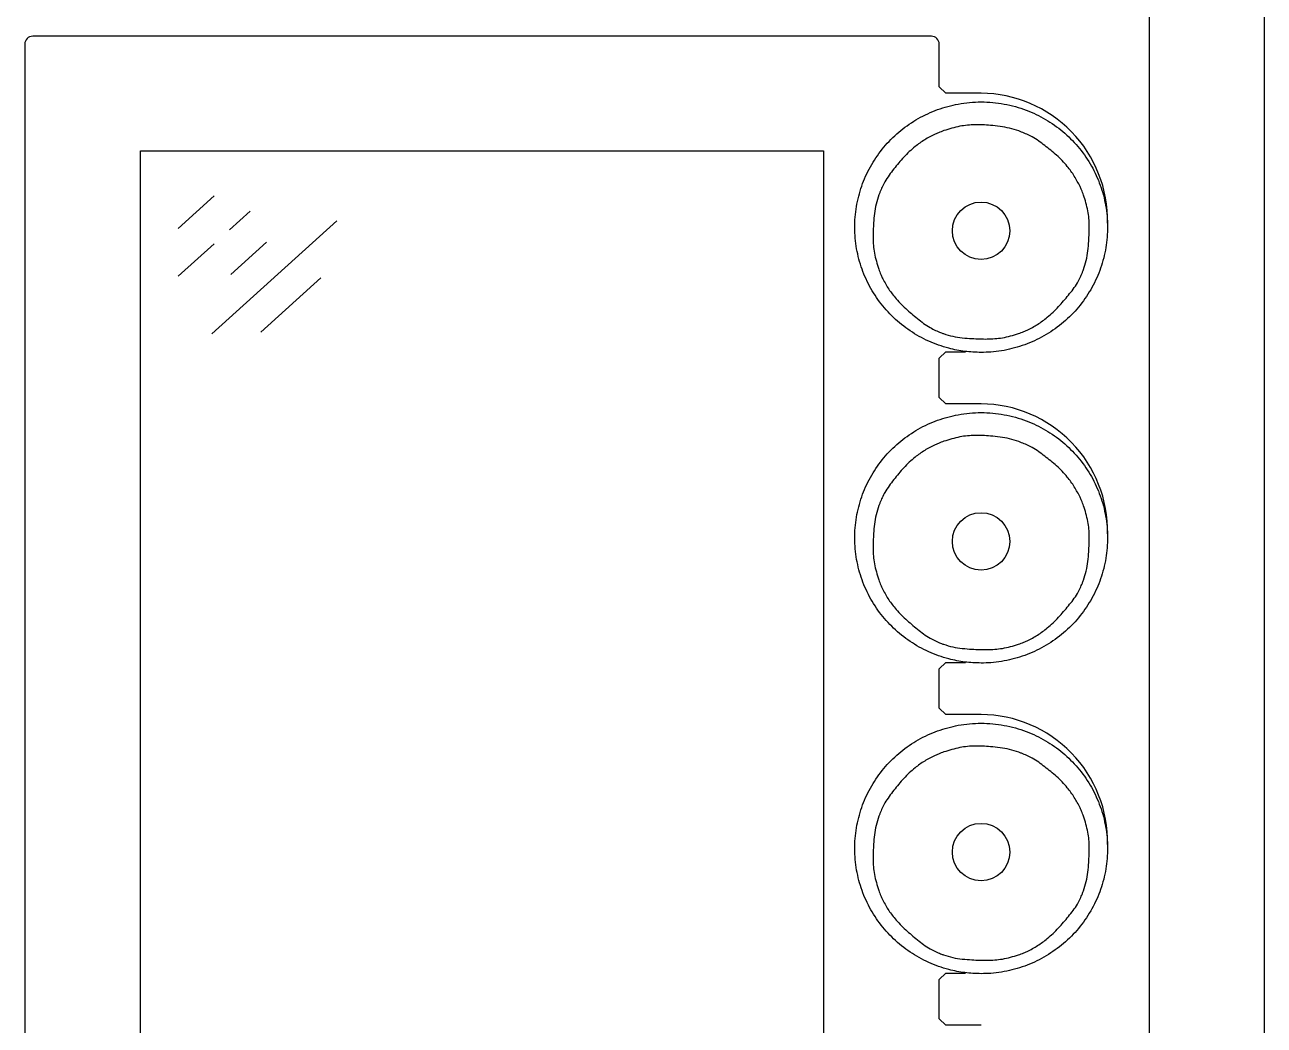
# Model space of a CAD drawing. Extents: x -49 to 275, y -8 to 142.
# Drawn here: x 158.8 to 168.49, y 23.8 to 31.61 of the extents above; entities that cross this region are included whole.
import ezdxf
from ezdxf.enums import TextEntityAlignment as Align

# ---------------------------------------------------------------- set-up
doc = ezdxf.new("R2010")
doc.units = 0
doc.header["$LTSCALE"] = 0.5
doc.header["$MEASUREMENT"] = 0
doc.layers.add('OBJECT', color=7, linetype='CONTINUOUS')
doc.layers.add('RISER', color=7, linetype='CONTINUOUS')
doc.styles.add('ARIAL', font='arial.ttf')

# ---------------------------------------------------------------- blocks, each defined once
blk = doc.blocks.new('*U65')
at = {"layer": 'RISER'}
for p, q in [((16.08, 12.4706), (16.08, -12.715)), ((16.98, 12.1206), (16.98, -12.1206)), ((7.2953, 2.4483), (7.2953, -7.6773)), ((14.3792, 2.5097), (7.3573, 2.5097)), ((14.4412, 2.1141), (14.4412, 2.4483)), ((14.4412, 2.1141), (14.4912, 2.0645)), ((14.4412, 2.1141), (14.4912, 2.0645)), ((14.7682, 2.0645), (14.4912, 2.0645)), ((8.199, 1.6148), (13.5375, 1.6148)), ((8.199, -6.8438), (8.199, 1.6148)), ((13.5375, 1.6148), (13.5375, -6.8438)), ((8.495, 1.0095), (8.7755, 1.2631)), ((8.7579, 0.1862), (9.7328, 1.0673)), ((8.8948, 0.9972), (9.056, 1.143)), ((8.495, 0.6359), (8.7755, 0.8894)), ((8.9046, 0.6492), (9.1851, 0.9028)), ((9.1406, 0.2), (9.6076, 0.6221)), ((14.4412, -0.0039), (14.4912, 0.0456)), ((14.4912, 0.0456), (14.6465, 0.0456)), ((14.4412, -0.3121), (14.4412, -0.0039)), ((14.4412, -0.3121), (14.4912, -0.3616)), ((14.7682, -0.3616), (14.4912, -0.3616)), ((14.4412, -2.43), (14.4912, -2.3805)), ((14.4912, -2.3805), (14.6465, -2.3805)), ((14.4412, -2.7383), (14.4412, -2.43)), ((14.4412, -2.7383), (14.4912, -2.7878)), ((14.7682, -2.7878), (14.4912, -2.7878)), ((14.4412, -4.8562), (14.4912, -4.8067)), ((14.4912, -4.8067), (14.6465, -4.8067)), ((14.4412, -5.1644), (14.4412, -4.8562)), ((14.4412, -5.1644), (14.4912, -5.2139)), ((14.7682, -5.2139), (14.4912, -5.2139))]:
    blk.add_line(p, q, dxfattribs=at)
for centre in [(14.7679, 0.9905), (14.7679, -1.4356), (14.7679, -3.8618)]:
    blk.add_circle(centre, 0.2243, dxfattribs=at)
for centre, radius, start, end in [((7.357, 2.448), 0.0617, 89.72121, 179.71847), ((14.3795, 2.448), 0.0617, 0.28153, 90.27879), ((14.7625, 1.0715), 0.9931, 358.79381, 89.66885), ((14.7625, -1.3546), 0.9931, 358.79381, 89.66885), ((14.7625, -3.7808), 0.9931, 358.79381, 89.66885)]:
    blk.add_arc(centre, radius, start, end, dxfattribs=at)
for points, knots in [([(14.7682, 0.0405), (14.7938, 0.0411), (14.8748, 0.043), (15.01, 0.0659), (15.1682, 0.119), (15.3148, 0.1986), (15.4465, 0.301), (15.5585, 0.4244), (15.6484, 0.5644), (15.7127, 0.7174), (15.7506, 0.8787), (15.7601, 1.044), (15.742, 1.2086), (15.6958, 1.3675), (15.6238, 1.5168), (15.5272, 1.6516), (15.4095, 1.7689), (15.2731, 1.8645), (15.1186, 1.9387), (14.9486, 1.9856), (14.7684, 2.0023), (14.5926, 1.9863), (14.4267, 1.9412), (14.2748, 1.8714), (14.1374, 1.777), (14.0176, 1.6617), (13.9196, 1.5278), (13.845, 1.3796), (13.7973, 1.2208), (13.7764, 1.0564), (13.7845, 0.8907), (13.8199, 0.7286), (13.8829, 0.575), (13.9705, 0.4339), (14.0812, 0.3098), (14.2109, 0.2055), (14.3566, 0.1246), (14.5017, 0.0733), (14.6402, 0.0454), (14.7256, 0.0421), (14.7682, 0.0405)], [0, 0, 0, 0, 0.012369, 0.039188, 0.066004, 0.092867, 0.119729, 0.146645, 0.173563, 0.200423, 0.227286, 0.254123, 0.280962, 0.307781, 0.3346, 0.361406, 0.388209, 0.415041, 0.441871, 0.470932, 0.499993, 0.528969, 0.555908, 0.582845, 0.609654, 0.63646, 0.663297, 0.690132, 0.716998, 0.743864, 0.770762, 0.797663, 0.824538, 0.851415, 0.878245, 0.905076, 0.931888, 0.958699, 0.97935, 1, 1, 1, 1]), ([(14.4093, 1.7454), (14.3815, 1.7314), (14.3259, 1.7033), (14.2434, 1.6445), (14.1621, 1.5675), (14.0858, 1.4737), (14.0266, 1.3964), (14.0019, 1.3463), (13.995, 1.3322)], [0, 0, 0, 0, 0.1567911, 0.3138917, 0.5158092, 0.718327, 0.9210133, 1, 1, 1, 1]), ([(14.4754, 1.7726), (14.4617, 1.7674), (14.4394, 1.7589), (14.4177, 1.7492), (14.4093, 1.7454)], [0, 0, 0, 0, 0.614888, 1, 1, 1, 1]), ([(15.0627, 1.7701), (15.0385, 1.7778), (14.9661, 1.801), (14.8513, 1.8141), (14.7209, 1.8216), (14.5973, 1.8101), (14.5173, 1.7854), (14.4754, 1.7726)], [0, 0, 0, 0, 0.1266915, 0.3806829, 0.5807238, 0.7807825, 1, 1, 1, 1]), ([(15.1252, 1.7445), (15.1118, 1.7504), (15.0912, 1.7595), (15.07, 1.7674), (15.0627, 1.7701)], [0, 0, 0, 0, 0.6503234, 1, 1, 1, 1]), ([(15.5413, 1.3353), (15.527, 1.363), (15.4982, 1.4185), (15.4372, 1.5018), (15.3592, 1.5825), (15.266, 1.6566), (15.1899, 1.7133), (15.1393, 1.7377), (15.1252, 1.7445)], [0, 0, 0, 0, 0.1567912, 0.3138918, 0.5158093, 0.7183272, 0.9210134, 1, 1, 1, 1]), ([(13.9691, 1.2703), (13.9614, 1.2465), (13.9383, 1.1749), (13.9277, 1.064), (13.9207, 0.9355), (13.9309, 0.8116), (13.9551, 0.7317), (13.9678, 0.6899)], [0, 0, 0, 0, 0.1266915, 0.3806828, 0.5807238, 0.7807825, 1, 1, 1, 1]), ([(13.995, 1.3322), (13.989, 1.3189), (13.9798, 1.2985), (13.9718, 1.2776), (13.9691, 1.2703)], [0, 0, 0, 0, 0.6503234, 1, 1, 1, 1]), ([(15.5687, 1.2698), (15.5635, 1.2834), (15.555, 1.3055), (15.5451, 1.327), (15.5413, 1.3353)], [0, 0, 0, 0, 0.614888, 1, 1, 1, 1]), ([(15.5674, 0.6872), (15.5751, 0.7112), (15.5982, 0.7832), (15.6088, 0.8996), (15.6158, 1.0293), (15.6056, 1.1501), (15.5814, 1.2287), (15.5687, 1.2698)], [0, 0, 0, 0, 0.126692, 0.380683, 0.580724, 0.780782, 1, 1, 1, 1]), ([(13.9678, 0.6899), (13.973, 0.6763), (13.9815, 0.6542), (13.9914, 0.6327), (13.9952, 0.6244)], [0, 0, 0, 0, 0.614888, 1, 1, 1, 1]), ([(15.5415, 0.6253), (15.5475, 0.6386), (15.5567, 0.6589), (15.5647, 0.6799), (15.5674, 0.6872)], [0, 0, 0, 0, 0.650323, 1, 1, 1, 1]), ([(13.9952, 0.6244), (14.0095, 0.5971), (14.0383, 0.5423), (14.0993, 0.4622), (14.1773, 0.3821), (14.2705, 0.3049), (14.3466, 0.2445), (14.3972, 0.2199), (14.4113, 0.213)], [0, 0, 0, 0, 0.156791, 0.313891, 0.515807, 0.718323, 0.921008, 1, 1, 1, 1]), ([(15.1272, 0.2143), (15.155, 0.2287), (15.2106, 0.2575), (15.2931, 0.3196), (15.3744, 0.397), (15.4507, 0.4878), (15.5099, 0.5614), (15.5346, 0.6113), (15.5415, 0.6253)], [0, 0, 0, 0, 0.1567912, 0.3138918, 0.5158104, 0.7183293, 0.9210167, 1, 1, 1, 1]), ([(14.4113, 0.213), (14.4247, 0.2071), (14.4453, 0.1979), (14.4665, 0.1901), (14.4738, 0.1874)], [0, 0, 0, 0, 0.650323, 1, 1, 1, 1]), ([(15.0611, 0.1872), (15.0748, 0.1923), (15.0971, 0.2007), (15.1188, 0.2105), (15.1272, 0.2143)], [0, 0, 0, 0, 0.614888, 1, 1, 1, 1]), ([(14.4738, 0.1874), (14.498, 0.1798), (14.5704, 0.1571), (14.6852, 0.1495), (14.8156, 0.1431), (14.9392, 0.1517), (15.0192, 0.175), (15.0611, 0.1872)], [0, 0, 0, 0, 0.126691, 0.380681, 0.580737, 0.780811, 1, 1, 1, 1]), ([(14.7682, -2.3857), (14.7938, -2.3851), (14.8748, -2.3831), (15.01, -2.3603), (15.1682, -2.3071), (15.3148, -2.2275), (15.4465, -2.1252), (15.5585, -2.0017), (15.6484, -1.8618), (15.7127, -1.7087), (15.7506, -1.5474), (15.7601, -1.3821), (15.742, -1.2176), (15.6958, -1.0586), (15.6238, -0.9094), (15.5272, -0.7746), (15.4095, -0.6573), (15.2731, -0.5617), (15.1186, -0.4874), (14.9486, -0.4405), (14.7684, -0.4238), (14.5926, -0.4399), (14.4267, -0.4849), (14.2748, -0.5548), (14.1374, -0.6491), (14.0176, -0.7644), (13.9196, -0.8984), (13.845, -1.0466), (13.7973, -1.2053), (13.7764, -1.3698), (13.7845, -1.5354), (13.8199, -1.6975), (13.8829, -1.8511), (13.9705, -1.9923), (14.0812, -2.1164), (14.2109, -2.2207), (14.3566, -2.3016), (14.5017, -2.3529), (14.6402, -2.3808), (14.7256, -2.384), (14.7682, -2.3857)], [0, 0, 0, 0, 0.012369, 0.039188, 0.066004, 0.092867, 0.119729, 0.146645, 0.173563, 0.200423, 0.227286, 0.254123, 0.280962, 0.307781, 0.3346, 0.361406, 0.388209, 0.415041, 0.441871, 0.470932, 0.499993, 0.528969, 0.555908, 0.582845, 0.609654, 0.63646, 0.663297, 0.690132, 0.716998, 0.743864, 0.770762, 0.797663, 0.824538, 0.851415, 0.878245, 0.905076, 0.931888, 0.958699, 0.97935, 1, 1, 1, 1]), ([(14.4754, -0.6536), (14.4617, -0.6588), (14.4394, -0.6672), (14.4177, -0.677), (14.4093, -0.6807)], [0, 0, 0, 0, 0.614888, 1, 1, 1, 1]), ([(15.0627, -0.656), (15.0385, -0.6483), (14.9661, -0.6252), (14.8513, -0.612), (14.7209, -0.6045), (14.5973, -0.6161), (14.5173, -0.6407), (14.4754, -0.6536)], [0, 0, 0, 0, 0.1266915, 0.3806829, 0.5807238, 0.7807825, 1, 1, 1, 1]), ([(15.1252, -0.6817), (15.1118, -0.6757), (15.0912, -0.6666), (15.07, -0.6588), (15.0627, -0.656)], [0, 0, 0, 0, 0.6503234, 1, 1, 1, 1]), ([(14.4093, -0.6807), (14.3815, -0.6948), (14.3259, -0.7229), (14.2434, -0.7817), (14.1621, -0.8586), (14.0858, -0.9525), (14.0266, -1.0298), (14.0019, -1.0799), (13.995, -1.094)], [0, 0, 0, 0, 0.1567911, 0.3138917, 0.5158092, 0.718327, 0.9210133, 1, 1, 1, 1]), ([(15.5413, -1.0908), (15.527, -1.0631), (15.4982, -1.0077), (15.4372, -0.9243), (15.3592, -0.8437), (15.266, -0.7695), (15.1899, -0.7129), (15.1393, -0.6885), (15.1252, -0.6817)], [0, 0, 0, 0, 0.1567912, 0.3138918, 0.5158093, 0.7183272, 0.9210134, 1, 1, 1, 1]), ([(13.9691, -1.1559), (13.9614, -1.1797), (13.9383, -1.2512), (13.9277, -1.3621), (13.9207, -1.4907), (13.9309, -1.6145), (13.9551, -1.6945), (13.9678, -1.7363)], [0, 0, 0, 0, 0.1266915, 0.3806828, 0.5807238, 0.7807825, 1, 1, 1, 1]), ([(13.995, -1.094), (13.989, -1.1072), (13.9798, -1.1277), (13.9718, -1.1486), (13.9691, -1.1559)], [0, 0, 0, 0, 0.6503234, 1, 1, 1, 1]), ([(15.5687, -1.1563), (15.5635, -1.1427), (15.555, -1.1207), (15.5451, -1.0991), (15.5413, -1.0908)], [0, 0, 0, 0, 0.614888, 1, 1, 1, 1]), ([(15.5674, -1.7389), (15.5751, -1.715), (15.5982, -1.643), (15.6088, -1.5266), (15.6158, -1.3969), (15.6056, -1.276), (15.5814, -1.1974), (15.5687, -1.1563)], [0, 0, 0, 0, 0.126692, 0.380683, 0.580724, 0.780782, 1, 1, 1, 1]), ([(13.9678, -1.7363), (13.973, -1.7499), (13.9815, -1.772), (13.9914, -1.7935), (13.9952, -1.8018)], [0, 0, 0, 0, 0.614888, 1, 1, 1, 1]), ([(15.5415, -1.8009), (15.5475, -1.7876), (15.5567, -1.7672), (15.5647, -1.7463), (15.5674, -1.7389)], [0, 0, 0, 0, 0.650323, 1, 1, 1, 1]), ([(13.9952, -1.8018), (14.0095, -1.8291), (14.0383, -1.8838), (14.0993, -1.9639), (14.1773, -2.0441), (14.2705, -2.1212), (14.3466, -2.1817), (14.3972, -2.2063), (14.4113, -2.2132)], [0, 0, 0, 0, 0.156791, 0.313891, 0.515807, 0.718323, 0.921008, 1, 1, 1, 1]), ([(15.1272, -2.2119), (15.155, -2.1975), (15.2106, -2.1686), (15.2931, -2.1066), (15.3744, -2.0291), (15.4507, -1.9383), (15.5099, -1.8648), (15.5346, -1.8149), (15.5415, -1.8009)], [0, 0, 0, 0, 0.1567912, 0.3138918, 0.5158104, 0.7183293, 0.9210167, 1, 1, 1, 1]), ([(14.4113, -2.2132), (14.4247, -2.2191), (14.4453, -2.2282), (14.4665, -2.2361), (14.4738, -2.2388)], [0, 0, 0, 0, 0.650323, 1, 1, 1, 1]), ([(15.0611, -2.239), (15.0748, -2.2338), (15.0971, -2.2254), (15.1188, -2.2156), (15.1272, -2.2119)], [0, 0, 0, 0, 0.614888, 1, 1, 1, 1]), ([(14.4738, -2.2388), (14.498, -2.2463), (14.5704, -2.269), (14.6852, -2.2767), (14.8156, -2.283), (14.9392, -2.2745), (15.0192, -2.2512), (15.0611, -2.239)], [0, 0, 0, 0, 0.126691, 0.380681, 0.580737, 0.780811, 1, 1, 1, 1]), ([(14.7682, -4.8118), (14.7938, -4.8112), (14.8748, -4.8093), (15.01, -4.7864), (15.1682, -4.7333), (15.3148, -4.6537), (15.4465, -4.5513), (15.5585, -4.4279), (15.6484, -4.2879), (15.7127, -4.1349), (15.7506, -3.9736), (15.7601, -3.8083), (15.742, -3.6438), (15.6958, -3.4848), (15.6238, -3.3356), (15.5272, -3.2007), (15.4095, -3.0834), (15.2731, -2.9878), (15.1186, -2.9136), (14.9486, -2.8667), (14.7684, -2.85), (14.5926, -2.866), (14.4267, -2.9111), (14.2748, -2.9809), (14.1374, -3.0753), (14.0176, -3.1906), (13.9196, -3.3246), (13.845, -3.4727), (13.7973, -3.6315), (13.7764, -3.7959), (13.7845, -3.9616), (13.8199, -4.1237), (13.8829, -4.2773), (13.9705, -4.4184), (14.0812, -4.5426), (14.2109, -4.6468), (14.3566, -4.7277), (14.5017, -4.7791), (14.6402, -4.807), (14.7256, -4.8102), (14.7682, -4.8118)], [0, 0, 0, 0, 0.012369, 0.039188, 0.066004, 0.092867, 0.119729, 0.146645, 0.173563, 0.200423, 0.227286, 0.254123, 0.280962, 0.307781, 0.3346, 0.361406, 0.388209, 0.415041, 0.441871, 0.470932, 0.499993, 0.528969, 0.555908, 0.582845, 0.609654, 0.63646, 0.663297, 0.690132, 0.716998, 0.743864, 0.770762, 0.797663, 0.824538, 0.851415, 0.878245, 0.905076, 0.931888, 0.958699, 0.97935, 1, 1, 1, 1]), ([(14.4754, -3.0798), (14.4617, -3.0849), (14.4394, -3.0934), (14.4177, -3.1031), (14.4093, -3.1069)], [0, 0, 0, 0, 0.614888, 1, 1, 1, 1]), ([(15.0627, -3.0822), (15.0385, -3.0745), (14.9661, -3.0514), (14.8513, -3.0382), (14.7209, -3.0307), (14.5973, -3.0423), (14.5173, -3.0669), (14.4754, -3.0798)], [0, 0, 0, 0, 0.1266915, 0.3806829, 0.5807238, 0.7807825, 1, 1, 1, 1]), ([(15.1252, -3.1078), (15.1118, -3.1019), (15.0912, -3.0928), (15.07, -3.0849), (15.0627, -3.0822)], [0, 0, 0, 0, 0.6503234, 1, 1, 1, 1]), ([(14.4093, -3.1069), (14.3815, -3.1209), (14.3259, -3.1491), (14.2434, -3.2078), (14.1621, -3.2848), (14.0858, -3.3786), (14.0266, -3.4559), (14.0019, -3.5061), (13.995, -3.5201)], [0, 0, 0, 0, 0.1567911, 0.3138917, 0.5158092, 0.718327, 0.9210133, 1, 1, 1, 1]), ([(15.5413, -3.517), (15.527, -3.4893), (15.4982, -3.4338), (15.4372, -3.3505), (15.3592, -3.2698), (15.266, -3.1957), (15.1899, -3.139), (15.1393, -3.1147), (15.1252, -3.1078)], [0, 0, 0, 0, 0.1567912, 0.3138918, 0.5158093, 0.7183272, 0.9210134, 1, 1, 1, 1]), ([(13.9691, -3.582), (13.9614, -3.6058), (13.9383, -3.6774), (13.9277, -3.7883), (13.9207, -3.9169), (13.9309, -4.0407), (13.9551, -4.1206), (13.9678, -4.1624)], [0, 0, 0, 0, 0.1266915, 0.3806828, 0.5807238, 0.7807825, 1, 1, 1, 1]), ([(13.995, -3.5201), (13.989, -3.5334), (13.9798, -3.5538), (13.9718, -3.5747), (13.9691, -3.582)], [0, 0, 0, 0, 0.6503234, 1, 1, 1, 1]), ([(15.5687, -3.5825), (15.5635, -3.5689), (15.555, -3.5468), (15.5451, -3.5253), (15.5413, -3.517)], [0, 0, 0, 0, 0.614888, 1, 1, 1, 1]), ([(15.5674, -4.1651), (15.5751, -4.1411), (15.5982, -4.0692), (15.6088, -3.9527), (15.6158, -3.823), (15.6056, -3.7022), (15.5814, -3.6236), (15.5687, -3.5825)], [0, 0, 0, 0, 0.126692, 0.380683, 0.580724, 0.780782, 1, 1, 1, 1]), ([(13.9678, -4.1624), (13.973, -4.176), (13.9815, -4.1981), (13.9914, -4.2196), (13.9952, -4.2279)], [0, 0, 0, 0, 0.614888, 1, 1, 1, 1]), ([(13.9952, -4.2279), (14.0095, -4.2553), (14.0383, -4.31), (14.0993, -4.3901), (14.1773, -4.4703), (14.2705, -4.5474), (14.3466, -4.6078), (14.3972, -4.6324), (14.4113, -4.6393)], [0, 0, 0, 0, 0.156791, 0.313891, 0.515807, 0.718323, 0.921008, 1, 1, 1, 1]), ([(15.1272, -4.638), (15.155, -4.6236), (15.2106, -4.5948), (15.2931, -4.5327), (15.3744, -4.4553), (15.4507, -4.3645), (15.5099, -4.291), (15.5346, -4.241), (15.5415, -4.227)], [0, 0, 0, 0, 0.1567912, 0.3138918, 0.5158104, 0.7183293, 0.9210167, 1, 1, 1, 1]), ([(15.5415, -4.227), (15.5475, -4.2138), (15.5567, -4.1934), (15.5647, -4.1724), (15.5674, -4.1651)], [0, 0, 0, 0, 0.650323, 1, 1, 1, 1]), ([(14.4113, -4.6393), (14.4247, -4.6453), (14.4453, -4.6544), (14.4665, -4.6622), (14.4738, -4.665)], [0, 0, 0, 0, 0.650323, 1, 1, 1, 1]), ([(15.0611, -4.6651), (15.0748, -4.66), (15.0971, -4.6516), (15.1188, -4.6418), (15.1272, -4.638)], [0, 0, 0, 0, 0.614888, 1, 1, 1, 1]), ([(14.4738, -4.665), (14.498, -4.6725), (14.5704, -4.6952), (14.6852, -4.7029), (14.8156, -4.7092), (14.9392, -4.7006), (15.0192, -4.6773), (15.0611, -4.6651)], [0, 0, 0, 0, 0.126691, 0.380681, 0.580737, 0.780811, 1, 1, 1, 1])]:
    blk.add_open_spline(points, degree=3, knots=knots, dxfattribs=at)
at = {"layer": 'RISER', "color": 1, "style": 'ARIAL'}
blk.add_attdef('STATIONID', text='', height=0.6875, dxfattribs=at).set_placement((0, 14.0983), align=Align.CENTER)
blk.add_attdef('DRAWINGREF', text='', height=0.6875, dxfattribs=at).set_placement((-0.0096, -13.2145), align=Align.TOP_CENTER)

msp = doc.modelspace()

# ---------------------------------------------------------------- block references
at = {"layer": 'OBJECT'}
msp.add_blockref('*U65', (151.509, 29.0149), dxfattribs=at)

doc.saveas('drawing.dxf')
